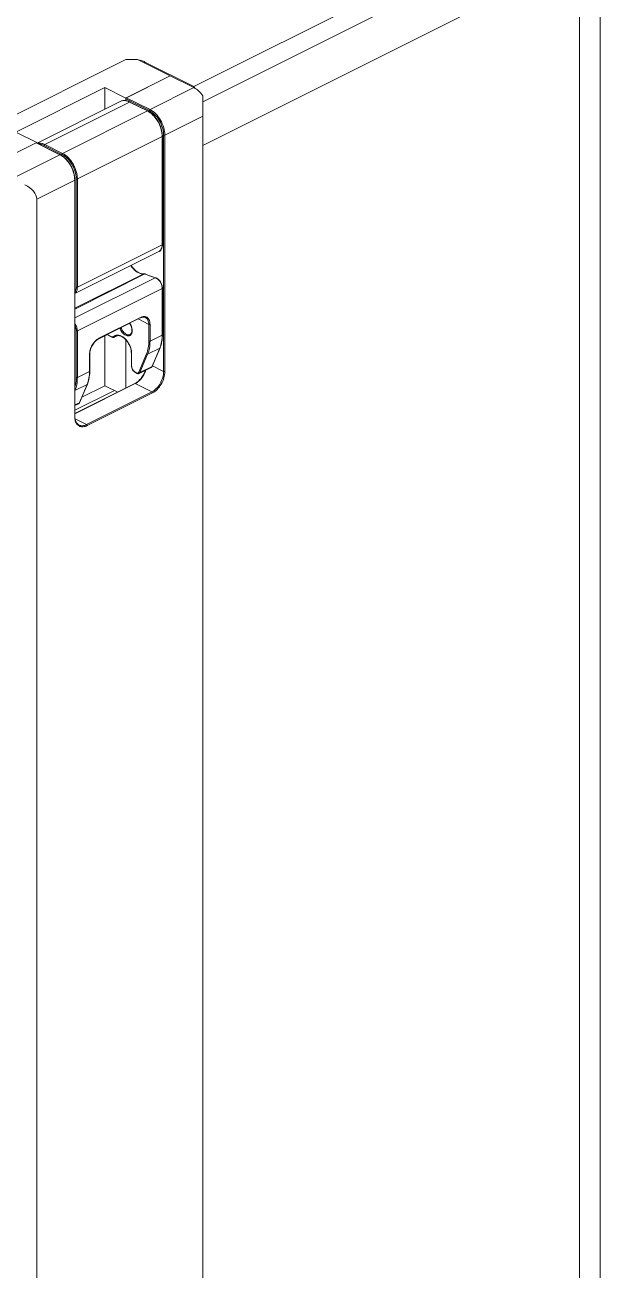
# Model space of a CAD drawing. Header units: millimetres. Extents: x 0 to 9253, y 0 to 2730.
# Drawn here: x 2241.2 to 2378.4, y 2056.6 to 2353.3 of the extents above; entities that cross this region are included whole.
import ezdxf

# ---------------------------------------------------------------- set-up
doc = ezdxf.new("R2010")
doc.units = ezdxf.units.MM
doc.layers.get('0').update_dxf_attribs({"lineweight": 13})

msp = doc.modelspace()

# ---------------------------------------------------------------- linework, layer by layer
for p, q in [((2371.31, 2383.54), (2281.51, 2338.64)), ((2373.43, 2379.88), (2283.63, 2334.98)), ((2378.38, 1947.68), (2378.38, 2375.5)), ((2373.43, 2369.49), (2283.63, 2324.59)), ((2283.63, 2324.58), (2373.43, 2369.48)), ((2373.43, 1939.94), (2373.43, 2369.48)), ((2265.25, 2345.08), (2225.65, 2325.28)), ((2268.08, 2345.08), (2265.25, 2345.08)), ((2268.08, 2345.08), (2275.85, 2341.19)), ((2269.84, 2344.2), (2269.84, 2344.47)), ((2269.84, 2344.47), (2281.51, 2338.64)), ((2265.25, 2335.89), (2275.85, 2341.19)), ((2275.85, 2341.19), (2265.39, 2335.96)), ((2275.85, 2341.19), (2281.51, 2338.36)), ((2239.08, 2327.76), (2260.3, 2338.36)), ((2260.3, 2338.36), (2260.3, 2333.26)), ((2265.25, 2335.89), (2260.3, 2338.36)), ((2271.05, 2333.13), (2281.51, 2338.36)), ((2281.75, 2338.23), (2281.51, 2338.64)), ((2263.93, 2335.08), (2244.1, 2325.16)), ((2266.17, 2334.93), (2245.94, 2324.82)), ((2265.25, 2335.26), (2265.25, 2335.89)), ((2265.25, 2335.71), (2270.9, 2332.89)), ((2265.39, 2335.96), (2271.05, 2333.13)), ((2266.17, 2334.93), (2270.41, 2332.81)), ((2266.26, 2334.94), (2270.5, 2332.82)), ((2283.63, 1892.16), (2283.63, 2336.44)), ((2270.41, 2332.81), (2250.19, 2322.7)), ((2283.63, 2331.56), (2274.58, 2327.03)), ((2244.03, 2325.28), (2239.08, 2327.76)), ((2273.94, 2326.71), (2253.72, 2316.6)), ((2273.94, 2326.71), (2273.94, 2300.93)), ((2274, 2326.78), (2274, 2301)), ((2274.3, 2327.03), (2274.3, 2270.74)), ((2274.58, 2327.03), (2274.58, 2270.74)), ((2233.43, 2319.98), (2244.03, 2325.28)), ((2243.89, 2325.21), (2233.43, 2319.98)), ((2249.55, 2322.38), (2243.89, 2325.21)), ((2249.64, 2322.39), (2243.98, 2325.22)), ((2244.03, 2325.22), (2244.03, 2325.28)), ((2250.04, 2322.46), (2245.8, 2324.58)), ((2250.19, 2322.7), (2245.94, 2324.82)), ((2239.08, 2317.15), (2249.55, 2322.38)), ((2244.03, 2311.76), (2253.08, 2316.28)), ((2253.08, 2259.99), (2253.08, 2316.28)), ((2253.14, 2260.06), (2253.14, 2316.35)), ((2253.44, 2290.82), (2253.44, 2316.6)), ((2253.72, 2290.82), (2253.72, 2316.6)), ((2244.03, 1874.42), (2244.03, 2311.76)), ((2253.72, 2290.82), (2273.94, 2300.93)), ((2253.14, 2289.3), (2273.16, 2299.31)), ((2269.55, 2294.01), (2253.14, 2285.81)), ((2269.84, 2293.97), (2253.14, 2285.62)), ((2269.55, 2294.01), (2269.64, 2294.02)), ((2269.64, 2294.02), (2269.74, 2294)), ((2269.74, 2294), (2269.84, 2293.97)), ((2272.31, 2293.06), (2253.14, 2283.48)), ((2273.94, 2290.53), (2253.72, 2280.42)), ((2273.94, 2290.53), (2273.94, 2279.42)), ((2274, 2290.61), (2274, 2279.49)), ((2258.83, 2278.55), (2268.73, 2283.49)), ((2258.88, 2278.65), (2268.78, 2283.6)), ((2268.21, 2283.24), (2270.76, 2281.96)), ((2270.76, 2281.96), (2270.76, 2277.97)), ((2271.05, 2281.96), (2271.05, 2277.97)), ((2253.44, 2269.31), (2253.44, 2280.42)), ((2253.72, 2269.31), (2253.72, 2280.42)), ((2260.3, 2279.28), (2260.3, 2267.35)), ((2261.98, 2278.91), (2260.77, 2279.51)), ((2261.93, 2279.01), (2260.85, 2279.55)), ((2262.01, 2278.98), (2261.93, 2279.01)), ((2263.28, 2279.26), (2262.52, 2278.88)), ((2263.22, 2279.25), (2262.61, 2278.95)), ((2273.94, 2279.42), (2271.05, 2277.97)), ((2265.25, 2266.76), (2265.25, 2278.3)), ((2273.37, 2276.29), (2270.47, 2274.84)), ((2273.37, 2276.29), (2271.53, 2271.94)), ((2273.43, 2276.35), (2271.58, 2271.99)), ((2256.62, 2270.75), (2256.62, 2274.75)), ((2256.68, 2270.83), (2256.68, 2274.82)), ((2266.6, 2272.18), (2266.6, 2275.03)), ((2266.66, 2272.1), (2266.66, 2274.96)), ((2270.2, 2274.9), (2268.36, 2270.55)), ((2270.47, 2274.84), (2268.63, 2270.49)), ((2253.72, 2269.31), (2256.62, 2270.75)), ((2267.84, 2270.39), (2267.58, 2270.52)), ((2267.89, 2270.28), (2267.63, 2270.41)), ((2267.92, 2270.36), (2267.84, 2270.39)), ((2268.42, 2270.26), (2271.32, 2271.71)), ((2271.53, 2271.94), (2268.63, 2270.49)), ((2274.3, 2270.74), (2271.62, 2272.08)), ((2267.42, 2267.85), (2253.14, 2260.71)), ((2267.51, 2267.84), (2253.14, 2260.66)), ((2256.05, 2267.63), (2253.15, 2266.18)), ((2254.2, 2263.28), (2256.05, 2267.63)), ((2254.26, 2263.33), (2256.1, 2267.68)), ((2254.79, 2264.6), (2260.3, 2267.35)), ((2263.36, 2265.82), (2260.3, 2267.35)), ((2271.47, 2265.86), (2267.51, 2267.84)), ((2262.58, 2266.21), (2253.14, 2261.49)), ((2271.47, 2265.86), (2255.91, 2258.08)), ((2271.61, 2265.62), (2256.05, 2257.84)), ((2254.2, 2263.28), (2253.14, 2262.75)), ((2254, 2263.05), (2253.14, 2262.62)), ((2254.16, 2263.19), (2254.2, 2263.28)), ((2255.91, 2258.08), (2253.2, 2259.44))]:
    msp.add_line(p, q)
for centre, radius, start, end in [((2267.17, 2338.29), 6.76, 78.287, 79.6974), ((2268.59, 2329.17), 4.07, 62.3934, 63.4323), ((2268.62, 2326.71), 5.33, 0.0013, 0.7243), ((2247.75, 2318.78), 4.03, 62.4178, 63.4323), ((2247.81, 2316.28), 5.28, 0.0013, 0.7072), ((2269.6, 2293.9), 0.124, 99.1848, 116.5408), ((2280.28, 2318.5), 26.66, 246.9358, 247.1032), ((2271.92, 2291.81), 1.31, 69.9056, 72.9919), ((2271.88, 2291.69), 1.44, 65.3095, 69.903), ((2271.59, 2290.53), 2.36, 1.8178, 5.5244), ((2271.79, 2290.53), 2.16, 0.0079, 1.7774), ((2260.07, 2276.29), 2.64, 116.576, 118.6779), ((2267.89, 2278.62), 5.96, 337.0174, 337.6875), ((2260.05, 2274.75), 3.43, 178.7928, 179.9964), ((2262.97, 2274.96), 3.69, 0.0031, 1.1199), ((2250.57, 2269.95), 5.96, 337.0174, 337.6875), ((2253.83, 2263.39), 0.377, 296.5737, 301.4529)]:
    msp.add_arc(centre, radius, start, end)
msp.add_ellipse((2236.96, 2311.76), major_axis=(7.07, 0), ratio=0.612372, start_param=0, end_param=0.927295)
for points, knots in [([(2268.55, 2344.91), (2268.66, 2344.88), (2269.11, 2344.78), (2269.54, 2344.62), (2269.84, 2344.47)], [0, 0, 0, 0, 0.266544, 1, 1, 1, 1]), ([(2281.51, 2338.36), (2281.92, 2338.16), (2282.71, 2337.59), (2283.34, 2336.85), (2283.63, 2336.44)], [0, 0, 0, 0, 0.472498, 1, 1, 1, 1]), ([(2265.25, 2335.27), (2265.02, 2335.3), (2264.67, 2335.3), (2264.23, 2335.21), (2264.03, 2335.12), (2263.93, 2335.08)], [0, 0, 0, 0, 0.510907, 0.756912, 1, 1, 1, 1]), ([(2263.93, 2335.08), (2264.03, 2335.12), (2264.23, 2335.2), (2264.67, 2335.3), (2265.02, 2335.28), (2265.25, 2335.24)], [0, 0, 0, 0, 0.240097, 0.484545, 1, 1, 1, 1]), ([(2265.25, 2335.71), (2265.25, 2335.79), (2265.29, 2335.89), (2265.37, 2335.95), (2265.39, 2335.96)], [0, 0, 0, 0, 0.766847, 1, 1, 1, 1]), ([(2266.26, 2334.94), (2266.17, 2334.98), (2265.85, 2335.13), (2265.51, 2335.23), (2265.25, 2335.27)], [0, 0, 0, 0, 0.261959, 1, 1, 1, 1]), ([(2265.25, 2335.24), (2265.32, 2335.23), (2265.64, 2335.16), (2265.95, 2335.04), (2266.17, 2334.93)], [0, 0, 0, 0, 0.237989, 1, 1, 1, 1]), ([(2266.26, 2334.94), (2266.24, 2334.95), (2266.21, 2334.95), (2266.18, 2334.94), (2266.17, 2334.93)], [0, 0, 0, 0, 0.463901, 1, 1, 1, 1]), ([(2270.5, 2332.82), (2270.49, 2332.82), (2270.45, 2332.83), (2270.42, 2332.82), (2270.41, 2332.81)], [0, 0, 0, 0, 0.463901, 1, 1, 1, 1]), ([(2270.47, 2332.78), (2270.75, 2332.63), (2271.3, 2332.26), (2271.78, 2331.8), (2272.01, 2331.54)], [0, 0, 0, 0, 0.478363, 1, 1, 1, 1]), ([(2270.5, 2332.82), (2270.74, 2332.7), (2271.22, 2332.4), (2271.87, 2331.82), (2272.47, 2331.12), (2273, 2330.33), (2273.43, 2329.47), (2273.75, 2328.58), (2273.95, 2327.68), (2274, 2327.08), (2274, 2326.78)], [0, 0, 0, 0, 0.111375, 0.23124, 0.357953, 0.489098, 0.621798, 0.753029, 0.879909, 1, 1, 1, 1]), ([(2271.05, 2333.13), (2271.03, 2333.12), (2270.95, 2333.06), (2270.9, 2332.96), (2270.9, 2332.89)], [0, 0, 0, 0, 0.233153, 1, 1, 1, 1]), ([(2270.9, 2332.89), (2271.39, 2332.64), (2272.31, 2331.92), (2273.37, 2330.49), (2274.1, 2328.82), (2274.3, 2327.61), (2274.3, 2327.03)], [0, 0, 0, 0, 0.229686, 0.488208, 0.753177, 1, 1, 1, 1]), ([(2271.05, 2333.13), (2271.55, 2332.88), (2272.51, 2332.13), (2273.62, 2330.64), (2274.37, 2328.89), (2274.58, 2327.64), (2274.58, 2327.03)], [0, 0, 0, 0, 0.229704, 0.488217, 0.753177, 1, 1, 1, 1]), ([(2272.01, 2331.54), (2272.3, 2331.22), (2272.83, 2330.49), (2273.44, 2329.3), (2273.83, 2328.05), (2273.94, 2327.19), (2273.94, 2326.78)], [0, 0, 0, 0, 0.252109, 0.510488, 0.763386, 1, 1, 1, 1]), ([(2274, 2326.78), (2274, 2326.77), (2273.99, 2326.74), (2273.96, 2326.72), (2273.94, 2326.71)], [0, 0, 0, 0, 0.43201, 1, 1, 1, 1]), ([(2243.89, 2325.21), (2243.9, 2325.21), (2243.93, 2325.23), (2243.96, 2325.23), (2243.98, 2325.22)], [0, 0, 0, 0, 0.281659, 1, 1, 1, 1]), ([(2244.59, 2325.17), (2244.55, 2325.17), (2244.41, 2325.16), (2244.28, 2325.15), (2244.17, 2325.12)], [0, 0, 0, 0, 0.254443, 1, 1, 1, 1]), ([(2245.94, 2324.82), (2245.72, 2324.93), (2245.28, 2325.1), (2244.81, 2325.17), (2244.59, 2325.17)], [0, 0, 0, 0, 0.524539, 1, 1, 1, 1]), ([(2245.8, 2324.58), (2245.61, 2324.67), (2245.22, 2324.83), (2244.8, 2324.9), (2244.6, 2324.91)], [0, 0, 0, 0, 0.522648, 1, 1, 1, 1]), ([(2245.8, 2324.58), (2245.8, 2324.63), (2245.83, 2324.7), (2245.88, 2324.78), (2245.92, 2324.81), (2245.94, 2324.82)], [0, 0, 0, 0, 0.509738, 0.769361, 1, 1, 1, 1]), ([(2249.55, 2322.38), (2249.56, 2322.39), (2249.59, 2322.4), (2249.62, 2322.4), (2249.64, 2322.39)], [0, 0, 0, 0, 0.281659, 1, 1, 1, 1]), ([(2250.64, 2321.62), (2250.56, 2321.7), (2250.24, 2321.97), (2249.89, 2322.21), (2249.61, 2322.35)], [0, 0, 0, 0, 0.26204, 1, 1, 1, 1]), ([(2249.64, 2322.39), (2250.14, 2322.14), (2251.09, 2321.39), (2252.19, 2319.92), (2252.94, 2318.19), (2253.14, 2316.95), (2253.14, 2316.35)], [0, 0, 0, 0, 0.23107, 0.488981, 0.753017, 1, 1, 1, 1]), ([(2250.04, 2322.46), (2250.04, 2322.51), (2250.07, 2322.58), (2250.13, 2322.66), (2250.17, 2322.69), (2250.19, 2322.7)], [0, 0, 0, 0, 0.509738, 0.769361, 1, 1, 1, 1]), ([(2253.44, 2316.6), (2253.44, 2316.88), (2253.39, 2317.47), (2253.2, 2318.34), (2252.88, 2319.21), (2252.46, 2320.04), (2251.95, 2320.82), (2251.37, 2321.49), (2250.74, 2322.05), (2250.28, 2322.34), (2250.04, 2322.46)], [0, 0, 0, 0, 0.119775, 0.246813, 0.378463, 0.511666, 0.643235, 0.770119, 0.889679, 1, 1, 1, 1]), ([(2253.72, 2316.6), (2253.72, 2316.9), (2253.67, 2317.5), (2253.47, 2318.41), (2253.14, 2319.32), (2252.7, 2320.19), (2252.17, 2320.99), (2251.57, 2321.7), (2250.91, 2322.28), (2250.43, 2322.58), (2250.19, 2322.7)], [0, 0, 0, 0, 0.119775, 0.246813, 0.378463, 0.511666, 0.643235, 0.770119, 0.889679, 1, 1, 1, 1]), ([(2253.04, 2316.98), (2252.93, 2317.86), (2252.37, 2319.58), (2251.3, 2321.04), (2250.64, 2321.62)], [0, 0, 0, 0, 0.501968, 1, 1, 1, 1]), ([(2253.08, 2316.35), (2253.08, 2316.4), (2253.08, 2316.61), (2253.06, 2316.82), (2253.04, 2316.98)], [0, 0, 0, 0, 0.244727, 1, 1, 1, 1]), ([(2253.08, 2316.28), (2253.09, 2316.29), (2253.12, 2316.3), (2253.14, 2316.33), (2253.14, 2316.35)], [0, 0, 0, 0, 0.307658, 1, 1, 1, 1]), ([(2253.44, 2316.6), (2253.46, 2316.59), (2253.51, 2316.58), (2253.58, 2316.57), (2253.65, 2316.58), (2253.7, 2316.59), (2253.72, 2316.6)], [0, 0, 0, 0, 0.23537, 0.5, 0.76463, 1, 1, 1, 1]), ([(2274, 2301), (2274, 2300.82), (2273.97, 2300.46), (2273.82, 2299.97), (2273.55, 2299.57), (2273.3, 2299.38), (2273.16, 2299.31)], [0, 0, 0, 0, 0.280238, 0.536753, 0.773789, 1, 1, 1, 1]), ([(2273.94, 2300.93), (2273.94, 2300.75), (2273.92, 2300.4), (2273.77, 2299.93), (2273.56, 2299.6), (2273.34, 2299.41), (2273.23, 2299.34), (2273.16, 2299.31)], [0, 0, 0, 0, 0.289488, 0.54912, 0.782176, 0.892165, 1, 1, 1, 1]), ([(2274, 2301), (2274, 2300.99), (2273.99, 2300.96), (2273.96, 2300.94), (2273.94, 2300.93)], [0, 0, 0, 0, 0.43201, 1, 1, 1, 1]), ([(2266.51, 2295.98), (2266.7, 2295.67), (2267.14, 2295.09), (2267.8, 2294.52), (2268.36, 2294.2), (2268.77, 2294.05), (2269.16, 2293.98), (2269.42, 2293.99), (2269.55, 2294.01)], [0, 0, 0, 0, 0.293129, 0.561961, 0.68414, 0.797326, 0.902135, 1, 1, 1, 1]), ([(2266.58, 2296.02), (2266.78, 2295.69), (2267.11, 2295.25), (2267.63, 2294.75), (2268.03, 2294.44), (2268.44, 2294.22), (2268.83, 2294.07), (2269.22, 2294), (2269.47, 2294), (2269.58, 2294.02)], [0, 0, 0, 0, 0.298823, 0.439419, 0.571529, 0.693818, 0.805587, 0.907163, 1, 1, 1, 1]), ([(2269.92, 2293.97), (2269.87, 2294), (2269.76, 2294.03), (2269.64, 2294.03), (2269.58, 2294.02)], [0, 0, 0, 0, 0.508531, 1, 1, 1, 1]), ([(2269.92, 2293.97), (2269.91, 2293.98), (2269.88, 2293.98), (2269.85, 2293.97), (2269.84, 2293.97)], [0, 0, 0, 0, 0.471052, 1, 1, 1, 1]), ([(2269.91, 2293.94), (2270.11, 2293.85), (2270.9, 2293.53), (2271.7, 2293.25), (2272.31, 2293.06)], [0, 0, 0, 0, 0.254552, 1, 1, 1, 1]), ([(2269.92, 2293.97), (2270.13, 2293.89), (2270.94, 2293.55), (2271.77, 2293.26), (2272.39, 2293.07)], [0, 0, 0, 0, 0.254777, 1, 1, 1, 1]), ([(2253.15, 2289.7), (2253.19, 2289.77), (2253.31, 2289.98), (2253.41, 2290.36), (2253.44, 2290.66), (2253.44, 2290.82)], [0, 0, 0, 0, 0.225146, 0.593078, 1, 1, 1, 1]), ([(2253.15, 2289.33), (2253.24, 2289.41), (2253.41, 2289.59), (2253.59, 2289.95), (2253.7, 2290.36), (2253.72, 2290.66), (2253.72, 2290.82)], [0, 0, 0, 0, 0.218458, 0.454946, 0.715106, 1, 1, 1, 1]), ([(2253.44, 2290.82), (2253.46, 2290.81), (2253.51, 2290.8), (2253.58, 2290.79), (2253.65, 2290.8), (2253.7, 2290.81), (2253.72, 2290.82)], [0, 0, 0, 0, 0.23537, 0.5, 0.76463, 1, 1, 1, 1]), ([(2272.39, 2293.07), (2272.38, 2293.08), (2272.35, 2293.08), (2272.32, 2293.07), (2272.31, 2293.06)], [0, 0, 0, 0, 0.480576, 1, 1, 1, 1]), ([(2274, 2290.61), (2274, 2290.87), (2273.93, 2291.27), (2273.73, 2291.77), (2273.53, 2292.13), (2273.29, 2292.46), (2272.93, 2292.81), (2272.61, 2293), (2272.39, 2293.07)], [0, 0, 0, 0, 0.251575, 0.384878, 0.518747, 0.649769, 0.774951, 1, 1, 1, 1]), ([(2272.48, 2293), (2272.67, 2292.91), (2273.04, 2292.65), (2273.48, 2292.11), (2273.8, 2291.46), (2273.91, 2290.99), (2273.93, 2290.75)], [0, 0, 0, 0, 0.225282, 0.480136, 0.745758, 1, 1, 1, 1]), ([(2274, 2290.61), (2274, 2290.59), (2273.99, 2290.56), (2273.96, 2290.54), (2273.94, 2290.53)], [0, 0, 0, 0, 0.43201, 1, 1, 1, 1]), ([(2253.72, 2280.42), (2253.72, 2280.56), (2253.69, 2280.86), (2253.54, 2281.44), (2253.32, 2281.85), (2253.15, 2282.11)], [0, 0, 0, 0, 0.234661, 0.485098, 1, 1, 1, 1]), ([(2253.44, 2280.42), (2253.44, 2280.61), (2253.38, 2281.01), (2253.24, 2281.38), (2253.15, 2281.56)], [0, 0, 0, 0, 0.481888, 1, 1, 1, 1]), ([(2266.19, 2282.23), (2266.27, 2282.1), (2266.43, 2281.84), (2266.6, 2281.42), (2266.71, 2281), (2266.76, 2280.59), (2266.73, 2280.22), (2266.64, 2279.92), (2266.49, 2279.68), (2266.35, 2279.57), (2266.28, 2279.54)], [0, 0, 0, 0, 0.154413, 0.308707, 0.457657, 0.596399, 0.720893, 0.828513, 0.919814, 1, 1, 1, 1]), ([(2266.23, 2282.24), (2266.31, 2282.12), (2266.42, 2281.93), (2266.54, 2281.66), (2266.68, 2281.33), (2266.8, 2280.86), (2266.82, 2280.36), (2266.75, 2280.01), (2266.68, 2279.77), (2266.57, 2279.57), (2266.47, 2279.46), (2266.41, 2279.41)], [0, 0, 0, 0, 0.144684, 0.217303, 0.289476, 0.498624, 0.689283, 0.775741, 0.85588, 0.930222, 1, 1, 1, 1]), ([(2268.73, 2283.49), (2268.84, 2283.55), (2269.06, 2283.64), (2269.4, 2283.7), (2269.71, 2283.69), (2269.9, 2283.63), (2269.98, 2283.59)], [0, 0, 0, 0, 0.28942, 0.548356, 0.782012, 1, 1, 1, 1]), ([(2268.78, 2283.6), (2268.78, 2283.58), (2268.78, 2283.54), (2268.75, 2283.5), (2268.73, 2283.49)], [0, 0, 0, 0, 0.551624, 1, 1, 1, 1]), ([(2268.78, 2283.6), (2268.89, 2283.66), (2269.11, 2283.75), (2269.44, 2283.82), (2269.75, 2283.83), (2269.95, 2283.79), (2270.05, 2283.76)], [0, 0, 0, 0, 0.276554, 0.533286, 0.772652, 1, 1, 1, 1]), ([(2269.98, 2283.59), (2270.11, 2283.52), (2270.34, 2283.35), (2270.58, 2282.97), (2270.73, 2282.49), (2270.76, 2282.15), (2270.76, 2281.96)], [0, 0, 0, 0, 0.217154, 0.450413, 0.71026, 1, 1, 1, 1]), ([(2270.05, 2283.76), (2270.12, 2283.74), (2270.27, 2283.67), (2270.47, 2283.53), (2270.64, 2283.35), (2270.84, 2283.05), (2271.01, 2282.58), (2271.05, 2282.18), (2271.05, 2281.96)], [0, 0, 0, 0, 0.109028, 0.218733, 0.331702, 0.450118, 0.708419, 1, 1, 1, 1]), ([(2271.05, 2281.96), (2271.03, 2281.95), (2270.98, 2281.94), (2270.9, 2281.93), (2270.83, 2281.94), (2270.78, 2281.95), (2270.76, 2281.96)], [0, 0, 0, 0, 0.23537, 0.5, 0.76463, 1, 1, 1, 1]), ([(2253.44, 2280.42), (2253.46, 2280.41), (2253.51, 2280.4), (2253.58, 2280.39), (2253.65, 2280.4), (2253.7, 2280.41), (2253.72, 2280.42)], [0, 0, 0, 0, 0.23537, 0.5, 0.76463, 1, 1, 1, 1]), ([(2256.62, 2274.82), (2256.63, 2275.2), (2256.73, 2275.77), (2256.99, 2276.49), (2257.26, 2277.03), (2257.59, 2277.52), (2258.06, 2278.09), (2258.49, 2278.44), (2258.8, 2278.61)], [0, 0, 0, 0, 0.246705, 0.377944, 0.510647, 0.64188, 0.768828, 1, 1, 1, 1]), ([(2258.88, 2278.65), (2258.88, 2278.63), (2258.88, 2278.59), (2258.85, 2278.55), (2258.83, 2278.55)], [0, 0, 0, 0, 0.551624, 1, 1, 1, 1]), ([(2261.98, 2278.91), (2261.97, 2278.91), (2261.94, 2278.95), (2261.93, 2278.99), (2261.93, 2279.01)], [0, 0, 0, 0, 0.448376, 1, 1, 1, 1]), ([(2261.98, 2278.91), (2262.07, 2278.86), (2262.21, 2278.82), (2262.39, 2278.83), (2262.48, 2278.86), (2262.52, 2278.88)], [0, 0, 0, 0, 0.509533, 0.755582, 1, 1, 1, 1]), ([(2262.17, 2278.96), (2262.16, 2278.96), (2262.1, 2278.96), (2262.05, 2278.97), (2262.01, 2278.98)], [0, 0, 0, 0, 0.238142, 1, 1, 1, 1]), ([(2262.36, 2279.04), (2262.34, 2279.02), (2262.28, 2278.98), (2262.2, 2278.96), (2262.17, 2278.96)], [0, 0, 0, 0, 0.496823, 1, 1, 1, 1]), ([(2262.85, 2279.34), (2262.76, 2279.31), (2262.59, 2279.23), (2262.43, 2279.11), (2262.36, 2279.04)], [0, 0, 0, 0, 0.497635, 1, 1, 1, 1]), ([(2262.61, 2278.95), (2262.59, 2278.94), (2262.53, 2278.93), (2262.47, 2278.95), (2262.45, 2278.96)], [0, 0, 0, 0, 0.470393, 1, 1, 1, 1]), ([(2262.61, 2278.95), (2262.6, 2278.94), (2262.58, 2278.92), (2262.54, 2278.9), (2262.52, 2278.88)], [0, 0, 0, 0, 0.252789, 1, 1, 1, 1]), ([(2262.91, 2279.16), (2262.88, 2279.14), (2262.78, 2279.08), (2262.68, 2279.01), (2262.61, 2278.95)], [0, 0, 0, 0, 0.24843, 1, 1, 1, 1]), ([(2266.66, 2275.03), (2266.66, 2275.31), (2266.58, 2275.9), (2266.31, 2276.75), (2265.9, 2277.56), (2265.37, 2278.28), (2264.76, 2278.86), (2264.21, 2279.2), (2263.76, 2279.35), (2263.44, 2279.41), (2263.14, 2279.41), (2262.94, 2279.37), (2262.85, 2279.34)], [0, 0, 0, 0, 0.131807, 0.272438, 0.41605, 0.556268, 0.687272, 0.804859, 0.85822, 0.908101, 0.955062, 1, 1, 1, 1]), ([(2263.28, 2279.27), (2263.25, 2279.26), (2263.12, 2279.24), (2263, 2279.2), (2262.91, 2279.16)], [0, 0, 0, 0, 0.256972, 1, 1, 1, 1]), ([(2266.6, 2275.03), (2266.6, 2275.28), (2266.55, 2275.81), (2266.32, 2276.59), (2265.97, 2277.34), (2265.52, 2278.03), (2264.98, 2278.6), (2264.49, 2278.96), (2264.09, 2279.15), (2263.73, 2279.26), (2263.45, 2279.29), (2263.28, 2279.27)], [0, 0, 0, 0, 0.12903, 0.267974, 0.41117, 0.552452, 0.685879, 0.806422, 0.86088, 0.911171, 1, 1, 1, 1]), ([(2265.25, 2279.35), (2265.1, 2279.43), (2264.8, 2279.63), (2264.42, 2280.03), (2264.1, 2280.51), (2263.93, 2280.88), (2263.87, 2281.06)], [0, 0, 0, 0, 0.224075, 0.471868, 0.734386, 1, 1, 1, 1]), ([(2265.39, 2279.6), (2265.25, 2279.67), (2264.98, 2279.85), (2264.62, 2280.23), (2264.33, 2280.68), (2264.18, 2281.02), (2264.12, 2281.19)], [0, 0, 0, 0, 0.224108, 0.47222, 0.734895, 1, 1, 1, 1]), ([(2266.41, 2279.41), (2266.34, 2279.35), (2266.18, 2279.25), (2265.88, 2279.18), (2265.56, 2279.22), (2265.35, 2279.3), (2265.25, 2279.35)], [0, 0, 0, 0, 0.230632, 0.465078, 0.718515, 1, 1, 1, 1]), ([(2266.28, 2279.54), (2266.22, 2279.51), (2266.08, 2279.46), (2265.86, 2279.45), (2265.62, 2279.49), (2265.47, 2279.56), (2265.39, 2279.6)], [0, 0, 0, 0, 0.227102, 0.464629, 0.720925, 1, 1, 1, 1]), ([(2273.94, 2279.42), (2273.94, 2278.87), (2273.87, 2277.83), (2273.59, 2276.81), (2273.4, 2276.36)], [0, 0, 0, 0, 0.523993, 1, 1, 1, 1]), ([(2273.43, 2276.35), (2273.52, 2276.58), (2273.74, 2277.19), (2273.95, 2278.24), (2274, 2279.06), (2274, 2279.49)], [0, 0, 0, 0, 0.232818, 0.60338, 1, 1, 1, 1]), ([(2274, 2279.49), (2274, 2279.47), (2273.99, 2279.44), (2273.96, 2279.42), (2273.94, 2279.42)], [0, 0, 0, 0, 0.43201, 1, 1, 1, 1]), ([(2256.68, 2274.82), (2256.68, 2275), (2256.71, 2275.37), (2256.88, 2276.12), (2257.19, 2276.85), (2257.63, 2277.51), (2258, 2277.94), (2258.4, 2278.29), (2258.69, 2278.47), (2258.83, 2278.55)], [0, 0, 0, 0, 0.119292, 0.246677, 0.512726, 0.645079, 0.772313, 0.89143, 1, 1, 1, 1]), ([(2270.76, 2277.97), (2270.76, 2277.42), (2270.68, 2276.37), (2270.4, 2275.36), (2270.2, 2274.9)], [0, 0, 0, 0, 0.524651, 1, 1, 1, 1]), ([(2271.05, 2277.97), (2271.05, 2277.41), (2270.96, 2276.34), (2270.67, 2275.31), (2270.47, 2274.84)], [0, 0, 0, 0, 0.524651, 1, 1, 1, 1]), ([(2271.05, 2277.97), (2271.03, 2277.96), (2270.98, 2277.94), (2270.9, 2277.94), (2270.83, 2277.94), (2270.78, 2277.96), (2270.76, 2277.97)], [0, 0, 0, 0, 0.23537, 0.5, 0.76463, 1, 1, 1, 1]), ([(2273.43, 2276.35), (2273.42, 2276.33), (2273.41, 2276.31), (2273.38, 2276.3), (2273.37, 2276.29)], [0, 0, 0, 0, 0.484349, 1, 1, 1, 1]), ([(2256.62, 2274.75), (2256.64, 2274.76), (2256.66, 2274.78), (2256.68, 2274.81), (2256.68, 2274.82)], [0, 0, 0, 0, 0.56799, 1, 1, 1, 1]), ([(2266.6, 2275.03), (2266.6, 2275.02), (2266.62, 2274.99), (2266.65, 2274.97), (2266.66, 2274.96)], [0, 0, 0, 0, 0.43201, 1, 1, 1, 1]), ([(2270.47, 2274.84), (2270.43, 2274.82), (2270.33, 2274.82), (2270.24, 2274.87), (2270.2, 2274.9)], [0, 0, 0, 0, 0.476372, 1, 1, 1, 1]), ([(2256.08, 2267.69), (2256.26, 2268.15), (2256.54, 2269.17), (2256.62, 2270.21), (2256.62, 2270.75)], [0, 0, 0, 0, 0.476007, 1, 1, 1, 1]), ([(2256.68, 2270.83), (2256.68, 2270.54), (2256.64, 2269.47), (2256.41, 2268.4), (2256.1, 2267.68)], [0, 0, 0, 0, 0.267957, 1, 1, 1, 1]), ([(2256.62, 2270.75), (2256.64, 2270.76), (2256.66, 2270.78), (2256.68, 2270.81), (2256.68, 2270.83)], [0, 0, 0, 0, 0.56799, 1, 1, 1, 1]), ([(2267.63, 2270.41), (2267.48, 2270.49), (2267.2, 2270.7), (2266.88, 2271.13), (2266.66, 2271.64), (2266.6, 2272), (2266.6, 2272.18)], [0, 0, 0, 0, 0.234146, 0.49071, 0.752651, 1, 1, 1, 1]), ([(2266.6, 2272.18), (2266.6, 2272.16), (2266.62, 2272.13), (2266.65, 2272.11), (2266.66, 2272.1)], [0, 0, 0, 0, 0.43201, 1, 1, 1, 1]), ([(2267.58, 2270.52), (2267.45, 2270.58), (2267.2, 2270.78), (2266.91, 2271.17), (2266.72, 2271.62), (2266.66, 2271.95), (2266.66, 2272.1)], [0, 0, 0, 0, 0.22969, 0.488215, 0.753192, 1, 1, 1, 1]), ([(2267.63, 2270.41), (2267.62, 2270.42), (2267.59, 2270.45), (2267.58, 2270.5), (2267.58, 2270.52)], [0, 0, 0, 0, 0.448376, 1, 1, 1, 1]), ([(2267.89, 2270.28), (2267.87, 2270.29), (2267.84, 2270.33), (2267.84, 2270.37), (2267.84, 2270.39)], [0, 0, 0, 0, 0.448376, 1, 1, 1, 1]), ([(2268.42, 2270.26), (2268.38, 2270.24), (2268.3, 2270.21), (2268.11, 2270.2), (2267.97, 2270.24), (2267.89, 2270.28)], [0, 0, 0, 0, 0.244415, 0.490461, 1, 1, 1, 1]), ([(2268.08, 2270.34), (2268.06, 2270.34), (2268.01, 2270.34), (2267.96, 2270.35), (2267.92, 2270.36)], [0, 0, 0, 0, 0.238114, 1, 1, 1, 1]), ([(2268.36, 2270.55), (2268.33, 2270.49), (2268.27, 2270.41), (2268.17, 2270.35), (2268.11, 2270.34), (2268.08, 2270.34)], [0, 0, 0, 0, 0.513312, 0.75431, 1, 1, 1, 1]), ([(2269.96, 2271.03), (2269.79, 2270.53), (2269.33, 2269.6), (2268.67, 2268.79), (2268.29, 2268.45)], [0, 0, 0, 0, 0.511737, 1, 1, 1, 1]), ([(2268.63, 2270.49), (2268.59, 2270.47), (2268.48, 2270.47), (2268.39, 2270.52), (2268.36, 2270.55)], [0, 0, 0, 0, 0.476372, 1, 1, 1, 1]), ([(2268.63, 2270.49), (2268.61, 2270.44), (2268.55, 2270.35), (2268.47, 2270.28), (2268.42, 2270.26)], [0, 0, 0, 0, 0.52046, 1, 1, 1, 1]), ([(2270.06, 2271.07), (2269.98, 2270.84), (2269.63, 2269.95), (2269.08, 2269.13), (2268.57, 2268.62)], [0, 0, 0, 0, 0.25403, 1, 1, 1, 1]), ([(2271.58, 2271.99), (2271.56, 2271.93), (2271.49, 2271.82), (2271.38, 2271.74), (2271.32, 2271.71)], [0, 0, 0, 0, 0.505143, 1, 1, 1, 1]), ([(2271.53, 2271.94), (2271.51, 2271.89), (2271.45, 2271.8), (2271.37, 2271.73), (2271.32, 2271.71)], [0, 0, 0, 0, 0.52046, 1, 1, 1, 1]), ([(2274.3, 2270.74), (2274.3, 2270.26), (2274.13, 2269.25), (2273.53, 2267.86), (2272.64, 2266.66), (2271.87, 2266.06), (2271.47, 2265.86)], [0, 0, 0, 0, 0.246823, 0.511783, 0.770297, 1, 1, 1, 1]), ([(2271.58, 2271.99), (2271.58, 2271.98), (2271.56, 2271.96), (2271.54, 2271.94), (2271.53, 2271.94)], [0, 0, 0, 0, 0.484349, 1, 1, 1, 1]), ([(2274.58, 2270.74), (2274.58, 2270.23), (2274.41, 2269.18), (2273.77, 2267.71), (2272.84, 2266.46), (2272.03, 2265.83), (2271.61, 2265.62)], [0, 0, 0, 0, 0.246797, 0.511768, 0.770292, 1, 1, 1, 1]), ([(2253.15, 2267.01), (2253.2, 2267.19), (2253.37, 2267.94), (2253.44, 2268.72), (2253.44, 2269.31)], [0, 0, 0, 0, 0.237382, 1, 1, 1, 1]), ([(2253.15, 2266.18), (2253.35, 2266.65), (2253.64, 2267.68), (2253.72, 2268.75), (2253.72, 2269.31)], [0, 0, 0, 0, 0.475349, 1, 1, 1, 1]), ([(2253.44, 2269.31), (2253.46, 2269.29), (2253.51, 2269.28), (2253.58, 2269.27), (2253.65, 2269.28), (2253.7, 2269.29), (2253.72, 2269.31)], [0, 0, 0, 0, 0.23537, 0.5, 0.76463, 1, 1, 1, 1]), ([(2256.05, 2267.63), (2256.06, 2267.64), (2256.08, 2267.65), (2256.1, 2267.67), (2256.1, 2267.68)], [0, 0, 0, 0, 0.515651, 1, 1, 1, 1]), ([(2268.29, 2268.45), (2268.22, 2268.39), (2267.95, 2268.16), (2267.65, 2267.96), (2267.42, 2267.85)], [0, 0, 0, 0, 0.264263, 1, 1, 1, 1]), ([(2267.51, 2267.84), (2267.5, 2267.85), (2267.47, 2267.86), (2267.44, 2267.86), (2267.42, 2267.85)], [0, 0, 0, 0, 0.281659, 1, 1, 1, 1]), ([(2268.05, 2268.18), (2268.01, 2268.15), (2267.84, 2268.02), (2267.65, 2267.91), (2267.51, 2267.84)], [0, 0, 0, 0, 0.258431, 1, 1, 1, 1]), ([(2268.57, 2268.62), (2268.53, 2268.58), (2268.36, 2268.43), (2268.19, 2268.28), (2268.05, 2268.18)], [0, 0, 0, 0, 0.256391, 1, 1, 1, 1]), ([(2271.61, 2265.62), (2271.61, 2265.69), (2271.57, 2265.79), (2271.49, 2265.85), (2271.47, 2265.86)], [0, 0, 0, 0, 0.766847, 1, 1, 1, 1]), ([(2254, 2263.05), (2254.06, 2263.08), (2254.16, 2263.16), (2254.23, 2263.27), (2254.26, 2263.33)], [0, 0, 0, 0, 0.494854, 1, 1, 1, 1]), ([(2254.03, 2263.06), (2254.04, 2263.07), (2254.09, 2263.11), (2254.13, 2263.15), (2254.16, 2263.19)], [0, 0, 0, 0, 0.243652, 1, 1, 1, 1]), ([(2254.2, 2263.28), (2254.21, 2263.28), (2254.24, 2263.3), (2254.25, 2263.32), (2254.26, 2263.33)], [0, 0, 0, 0, 0.515651, 1, 1, 1, 1]), ([(2253.08, 2259.99), (2253.09, 2260), (2253.12, 2260.01), (2253.14, 2260.04), (2253.14, 2260.06)], [0, 0, 0, 0, 0.307658, 1, 1, 1, 1]), ([(2253.23, 2258.94), (2253.21, 2259.02), (2253.12, 2259.36), (2253.08, 2259.72), (2253.08, 2259.99)], [0, 0, 0, 0, 0.236664, 1, 1, 1, 1]), ([(2254.12, 2257.97), (2253.97, 2258.05), (2253.68, 2258.27), (2253.37, 2258.75), (2253.18, 2259.37), (2253.14, 2259.82), (2253.14, 2260.06)], [0, 0, 0, 0, 0.208867, 0.439096, 0.701926, 1, 1, 1, 1]), ([(2256.05, 2257.84), (2255.77, 2257.7), (2255.19, 2257.5), (2254.29, 2257.59), (2253.58, 2258.12), (2253.32, 2258.65), (2253.23, 2258.94)], [0, 0, 0, 0, 0.273227, 0.510763, 0.741779, 1, 1, 1, 1]), ([(2255.91, 2258.08), (2255.62, 2257.94), (2255.15, 2257.78), (2254.53, 2257.82), (2254.25, 2257.91), (2254.12, 2257.97)], [0, 0, 0, 0, 0.534133, 0.772347, 1, 1, 1, 1]), ([(2256.05, 2257.84), (2256.05, 2257.91), (2256.01, 2258.01), (2255.93, 2258.07), (2255.91, 2258.08)], [0, 0, 0, 0, 0.766847, 1, 1, 1, 1])]:
    msp.add_open_spline(points, degree=3, knots=knots)
for points in [[(2274.58, 2327.03), (2274.54, 2327.01), (2274.44, 2327), (2274.34, 2327.01), (2274.3, 2327.03)], [(2262.45, 2278.96), (2262.41, 2278.98), (2262.38, 2279.01), (2262.36, 2279.04)], [(2274.58, 2270.74), (2274.54, 2270.72), (2274.44, 2270.7), (2274.34, 2270.72), (2274.3, 2270.74)]]:
    msp.add_open_spline(points, degree=3)

doc.saveas('drawing.dxf')
